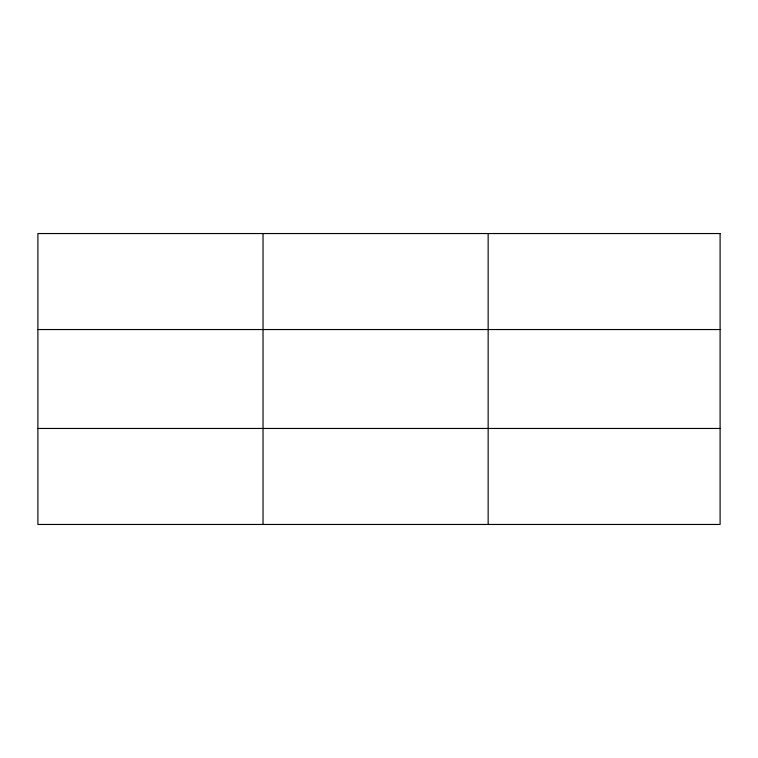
<?xml version="1.0" encoding="UTF-8"?>
<svg xmlns="http://www.w3.org/2000/svg" width="758" height="758" viewBox="0 0 758 758"><rect width="100%" height="100%" fill="white"/><g stroke="black" fill="none" stroke-linecap="round" stroke-linejoin="round"><path stroke-width="1.14" d="M263.026 233.54L263.026 524.46M488.152 233.54L488.152 524.46M37.9 329.541L720.1 329.541M37.9 428.459L720.1 428.459M720.1 233.54L720.1 524.46L37.9 524.46L37.9 233.54L720.1 233.54"/></g></svg>
